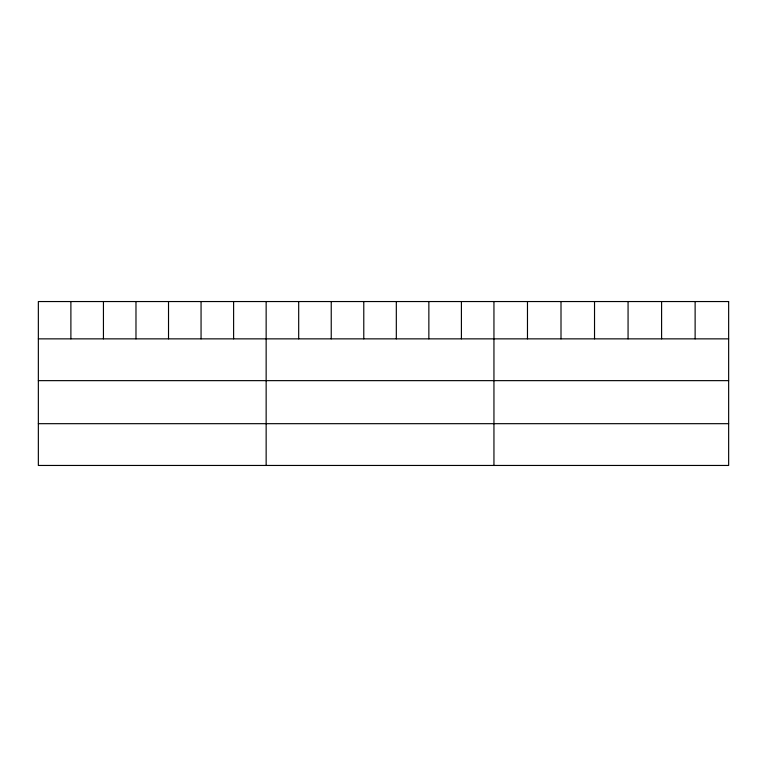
<?xml version="1.0" encoding="UTF-8"?>
<svg xmlns="http://www.w3.org/2000/svg" width="767" height="767" viewBox="0 0 767 767"><rect width="100%" height="100%" fill="white"/><g stroke="black" fill="none" stroke-linecap="round" stroke-linejoin="round"><path stroke-width="1.15" d="M38.35 338.861L728.65 338.861M38.35 380.643L728.65 380.643M38.35 423.681L728.65 423.681M695.123 301.546L695.123 338.861M661.595 301.546L661.595 338.861M628.068 301.546L628.068 338.861M594.53 301.546L594.53 338.861M561.003 301.546L561.003 338.861M527.475 301.546L527.475 338.861M493.948 301.546L493.948 465.454M461.408 301.546L461.408 338.861M428.858 301.546L428.858 338.861M396.318 301.546L396.318 338.861M363.779 301.546L363.779 338.861M331.239 301.546L331.239 338.861M298.689 301.546L298.689 338.861M266.149 301.546L266.149 465.454M233.609 301.546L233.609 338.861M201.059 301.546L201.059 338.861M168.519 301.546L168.519 338.861M135.98 301.546L135.98 338.861M103.44 301.546L103.44 338.861M70.89 301.546L70.89 338.861M728.65 301.546L38.35 301.546L38.35 465.454L728.65 465.454L728.65 301.546"/></g></svg>
